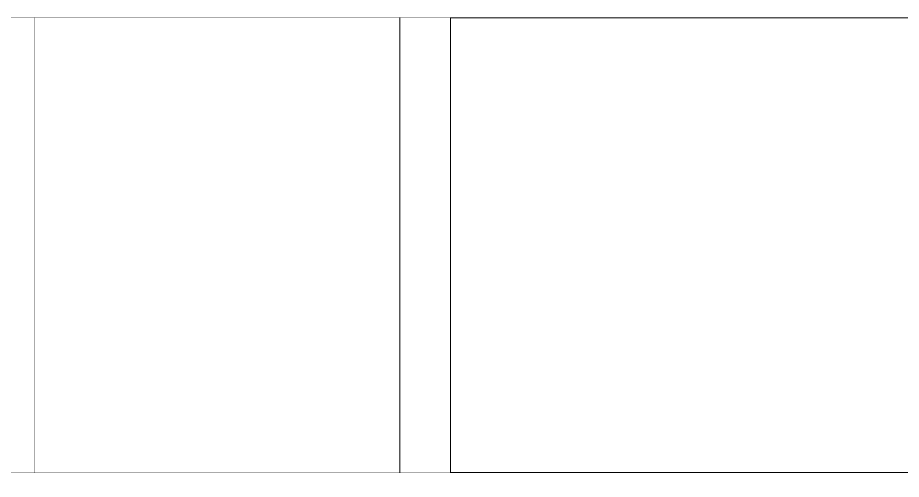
# Model space of a CAD drawing. Extents: x -3080 to 28500, y -1326 to 31609.
# Drawn here: x 25682.6 to 25748.7, y 26615.8 to 26650.3 of the extents above; entities that cross this region are included whole.
import ezdxf
from ezdxf.xclip import XClip

# ---------------------------------------------------------------- set-up
doc = ezdxf.new("R2010")
doc.units = 0
doc.header["$LTSCALE"] = 100
doc.header["$XCLIPFRAME"] = 2
doc.linetypes.add('188K-SM-07-F10-MECH-CR PIPE-Y2257103$0$X-S-FAB_SL ALL$0$Wipeout_Contour', pattern=[1, 0, -1])
for name, color, linetype in [('0-xref', 8, 'Continuous'), ('188K-SM-07-F10-MECH-CR PIPE-Y2257103$0$X-S-FAB_SL ALL$0$A-RAIL', 7, 'Continuous'), ('188K-SM-07-F10-MECH-CR PIPE-Y2257103$0$X-S-FAB_SL ALL$0$A-WALL-EX', 7, 'Continuous'), ('188K-SM-07-F10-MECH-CR PIPE-Y2257103$0$X-S-FAB_SL ALL$0$ASP_1', 1, 'Continuous'), ('188K-SM-07-F10-MECH-CR PIPE-Y2257103$0$X-S-FAB_SL ALL$0$Door', 7, 'Continuous'), ('188K-SM-07-F10-MECH-CR PIPE-Y2257103$0$X-S-FAB_SL ALL$0$Hattch', 7, 'Continuous')]:
    doc.layers.add(name, color=color, linetype=linetype)

# ---------------------------------------------------------------- blocks, each defined once
blk = doc.blocks.new('188K-SM-07-F10-MECH-CR PIPE-Y2257103$0$X-S-FAB_SL ALL$0$剖面元素_9_3', base_point=(23061.264, -8263.064))
at = {"color": 254, "linetype": '188K-SM-07-F10-MECH-CR PIPE-Y2257103$0$X-S-FAB_SL ALL$0$Wipeout_Contour', "lineweight": 0, "ltscale": 2426785.650399153}
blk.add_wipeout([(48372.206, -7460.164), (48372.206, -8018.064), (48376.264, -8018.064), (48376.264, -7908.064), (48676.264, -7908.064), (48676.264, -7798.064), (48776.264, -7798.064), (48776.264, -7908.064), (48871.488, -7908.064), (49061.422, -8018.064), (49256.264, -8018.064), (49256.264, -7598.064), (48372.264, -7598.064), (48372.264, -7578.064), (49256.264, -7578.064), (49256.264, -7420.564), (49238.764, -7420.564), (49238.764, -7424.164), (49223.614, -7424.164), (49222.914, -7424.351), (49222.401, -7424.864), (49222.214, -7425.564), (49222.214, -7505.564), (49222.401, -7506.264), (49222.914, -7506.776), (49223.614, -7506.964), (49238.764, -7506.964), (49238.764, -7510.564), (49203.764, -7510.564), (49203.764, -7506.964), (49218.914, -7506.964), (49219.614, -7506.776), (49220.126, -7506.264), (49220.314, -7505.564), (49220.314, -7460.164), (48772.214, -7460.164), (48772.214, -7507.264), (48772.401, -7507.964), (48772.914, -7508.476), (48773.614, -7508.664), (48786.414, -7508.664), (48786.414, -7512.364), (48756.114, -7512.364), (48756.114, -7508.664), (48768.914, -7508.664), (48769.614, -7508.476), (48770.126, -7507.964), (48770.314, -7507.264), (48770.314, -7460.164)], dxfattribs=at).dxf.layer = '188K-SM-07-F10-MECH-CR PIPE-Y2257103$0$X-S-FAB_SL ALL$0$Hattch'
at = {"color": 254, "linetype": '188K-SM-07-F10-MECH-CR PIPE-Y2257103$0$X-S-FAB_SL ALL$0$Wipeout_Contour', "lineweight": 0, "ltscale": 197856.88211}
blk.add_wipeout([(48776.264, -7977.564), (48862.626, -7977.564), (48862.626, -7943.564), (48776.264, -7943.564)], dxfattribs=at).dxf.layer = '188K-SM-07-F10-MECH-CR PIPE-Y2257103$0$X-S-FAB_SL ALL$0$Hattch'
blk = doc.blocks.new('188K-SM-07-F10-MECH-CR PIPE-Y2257103$0$X-S-FAB_SL ALL$0$剖面元素_636_3', base_point=(23061.264, -8263.064))
at = {"color": 254, "linetype": '188K-SM-07-F10-MECH-CR PIPE-Y2257103$0$X-S-FAB_SL ALL$0$Wipeout_Contour', "lineweight": 0, "ltscale": 197104.649749}
blk.add_wipeout([(48380.536, -7977.564), (48380.536, -7978.564), (48871.354, -7978.564), (48871.623, -7977.564)], dxfattribs=at).dxf.layer = '188K-SM-07-F10-MECH-CR PIPE-Y2257103$0$X-S-FAB_SL ALL$0$Hattch'
at = {"layer": '188K-SM-07-F10-MECH-CR PIPE-Y2257103$0$X-S-FAB_SL ALL$0$A-RAIL', "color": 8, "lineweight": 0}
blk.add_line((48380.536, -7977.564), (48871.623, -7977.564), dxfattribs=at)
blk = doc.blocks.new('188K-SM-07-F10-MECH-CR PIPE-Y2257103$0$X-S-FAB_SL ALL$0$剖面元素_637_3', base_point=(23061.264, -8263.064))
at = {"layer": '188K-SM-07-F10-MECH-CR PIPE-Y2257103$0$X-S-FAB_SL ALL$0$A-RAIL', "color": 8, "lineweight": 0}
blk.add_line((48380.536, -7943.564), (48871.354, -7943.564), dxfattribs=at)
blk = doc.blocks.new('188K-SM-07-F10-MECH-CR PIPE-Y2257103$0$X-S-FAB_SL ALL$0$剖面元素_2196_3', base_point=(23061.264, -8263.064))
at = {"color": 254, "linetype": '188K-SM-07-F10-MECH-CR PIPE-Y2257103$0$X-S-FAB_SL ALL$0$Wipeout_Contour', "lineweight": 0, "ltscale": 197558.55076}
blk.add_wipeout([(48742.626, -7977.564), (48745.126, -7977.564), (48745.126, -7943.564), (48742.626, -7943.564)], dxfattribs=at).dxf.layer = '188K-SM-07-F10-MECH-CR PIPE-Y2257103$0$X-S-FAB_SL ALL$0$Hattch'
at = {"layer": '188K-SM-07-F10-MECH-CR PIPE-Y2257103$0$X-S-FAB_SL ALL$0$A-RAIL', "color": 8, "lineweight": 0}
blk.add_line((48745.126, -7977.564), (48745.126, -7943.564), dxfattribs=at)
blk = doc.blocks.new('188K-SM-07-F10-MECH-CR PIPE-Y2257103$0$X-S-FAB_SL ALL$0$剖面元素_2223_3', base_point=(23061.264, -8263.064))
at = {"color": 254, "linetype": '188K-SM-07-F10-MECH-CR PIPE-Y2257103$0$X-S-FAB_SL ALL$0$Wipeout_Contour', "lineweight": 0, "ltscale": 197678.907914}
blk.add_wipeout([(48776.264, -7943.564), (48772.464, -7943.564), (48772.464, -7977.564), (48776.264, -7977.564)], dxfattribs=at).dxf.layer = '188K-SM-07-F10-MECH-CR PIPE-Y2257103$0$X-S-FAB_SL ALL$0$Hattch'
at = {"layer": '188K-SM-07-F10-MECH-CR PIPE-Y2257103$0$X-S-FAB_SL ALL$0$Door', "color": 8, "lineweight": 0}
blk.add_line((48776.264, -7943.564), (48776.264, -7977.564), dxfattribs=at)
at = {"color": 254, "linetype": '188K-SM-07-F10-MECH-CR PIPE-Y2257103$0$X-S-FAB_SL ALL$0$Wipeout_Contour', "lineweight": 0, "ltscale": 197617.446357}
blk.add_wipeout([(48745.126, -7977.564), (48772.464, -7977.564), (48772.464, -7943.564), (48745.126, -7943.564)], dxfattribs=at).dxf.layer = '188K-SM-07-F10-MECH-CR PIPE-Y2257103$0$X-S-FAB_SL ALL$0$Hattch'
at = {"layer": '188K-SM-07-F10-MECH-CR PIPE-Y2257103$0$X-S-FAB_SL ALL$0$Door', "color": 8, "lineweight": 0}
blk.add_line((48772.464, -7977.564), (48772.464, -7943.564), dxfattribs=at)
blk = doc.blocks.new('188K-SM-07-F10-MECH-CR PIPE-Y2257103$0$X-S-FAB_SL ALL$0$A$C2e9ab586')
at = {"layer": '188K-SM-07-F10-MECH-CR PIPE-Y2257103$0$X-S-FAB_SL ALL$0$A-WALL-EX', "lineweight": 0}
blk.add_blockref('188K-SM-07-F10-MECH-CR PIPE-Y2257103$0$X-S-FAB_SL ALL$0$剖面元素_9_3', (-28106.385, 285), dxfattribs=at)
at = {"layer": '188K-SM-07-F10-MECH-CR PIPE-Y2257103$0$X-S-FAB_SL ALL$0$A-RAIL', "lineweight": 0}
for name in ['188K-SM-07-F10-MECH-CR PIPE-Y2257103$0$X-S-FAB_SL ALL$0$剖面元素_637_3', '188K-SM-07-F10-MECH-CR PIPE-Y2257103$0$X-S-FAB_SL ALL$0$剖面元素_636_3']:
    blk.add_blockref(name, (-28106.385, 285), dxfattribs=at)
blk.add_blockref('188K-SM-07-F10-MECH-CR PIPE-Y2257103$0$X-S-FAB_SL ALL$0$剖面元素_2196_3', (-28106.385, 285), dxfattribs=at)
at = {"layer": '188K-SM-07-F10-MECH-CR PIPE-Y2257103$0$X-S-FAB_SL ALL$0$Door', "lineweight": 0}
blk.add_blockref('188K-SM-07-F10-MECH-CR PIPE-Y2257103$0$X-S-FAB_SL ALL$0$剖面元素_2223_3', (-28106.385, 285), dxfattribs=at)
blk = doc.blocks.new('188K-SM-07-F10-MECH-CR PIPE-Y2257103$0$X-S-FAB_SL ALL')
at = {"layer": '188K-SM-07-F10-MECH-CR PIPE-Y2257103$0$X-S-FAB_SL ALL$0$ASP_1'}
blk.add_blockref('188K-SM-07-F10-MECH-CR PIPE-Y2257103$0$X-S-FAB_SL ALL$0$A$C2e9ab586', (23632.864, -73288.977), dxfattribs=at)
blk = doc.blocks.new('188K-SM-07-F10-MECH-CR PIPE-Y2257103')
ref = blk.add_blockref('188K-SM-07-F10-MECH-CR PIPE-Y2257103$0$X-S-FAB_SL ALL', (4473.521, 99334.763))
XClip(ref).set_block_clipping_path([(-7553.4648570136, -75341.9369645483), (24026.2025623869, -67725.7696244382)])

msp = doc.modelspace()

# ---------------------------------------------------------------- block references
at = {"layer": '0-xref'}
msp.add_blockref('188K-SM-07-F10-MECH-CR PIPE-Y2257103', (0, 0), dxfattribs=at)

doc.saveas('drawing.dxf')
